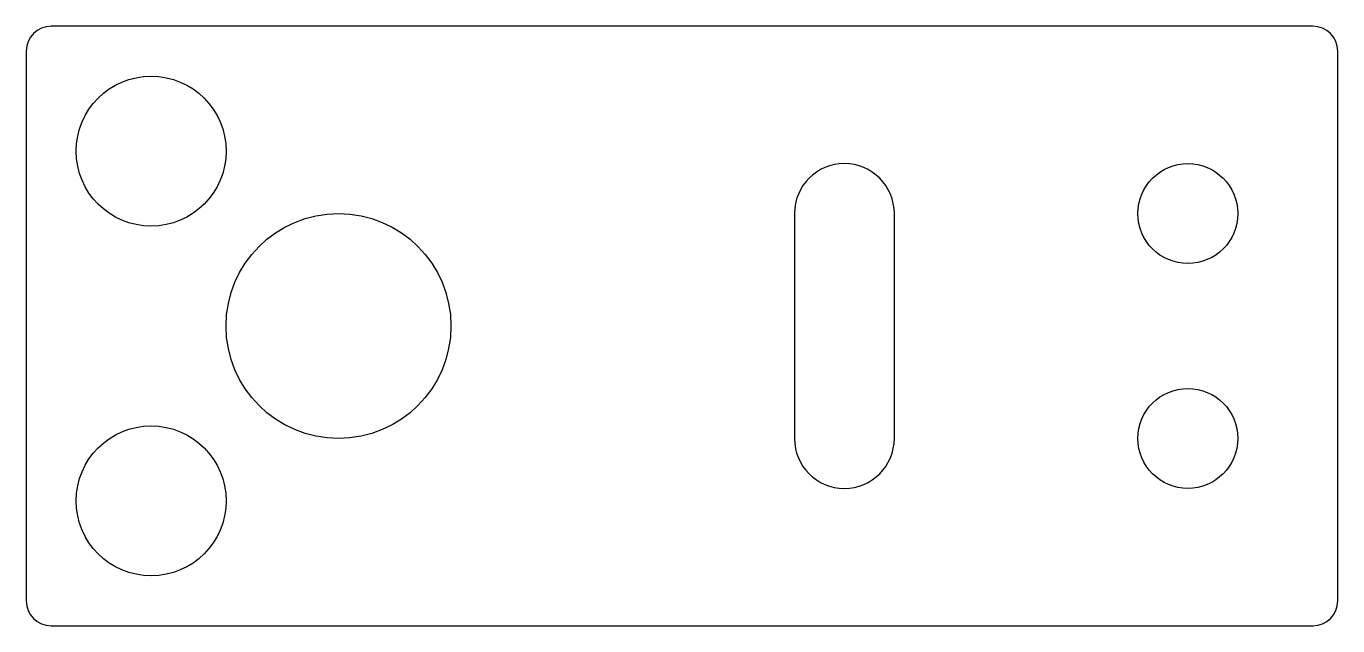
# Model space of a CAD drawing. Header units: millimetres. Extents: x 0 to 105, y 0 to 48.
import ezdxf

# ---------------------------------------------------------------- set-up
doc = ezdxf.new("R2010")
doc.units = ezdxf.units.MM

msp = doc.modelspace()

# ---------------------------------------------------------------- linework, layer by layer
at = {"color": 7, "linetype": 'Continuous', "lineweight": 25}
for p, q in [((103, 48), (2, 48)), ((0, 46), (0, 2)), ((105, 2), (105, 46)), ((61.5, 33), (61.5, 15)), ((69.5, 15), (69.5, 33)), ((2, 0), (103, 0))]:
    msp.add_line(p, q, dxfattribs=at)
for centre, radius in [((10, 38), 6), ((93, 33), 4), ((25, 24), 9), ((93, 15), 4), ((10, 10), 6)]:
    msp.add_circle(centre, radius, dxfattribs=at)
for centre, radius, start, end in [((2, 46), 2, 90, 180), ((103, 46), 2, 0, 90), ((65.5, 33), 4, 0, 180), ((65.5, 15), 4, 180, 0), ((2, 2), 2, 180, 270), ((103, 2), 2, 270, 0)]:
    msp.add_arc(centre, radius, start, end, dxfattribs=at)

doc.saveas('drawing.dxf')
